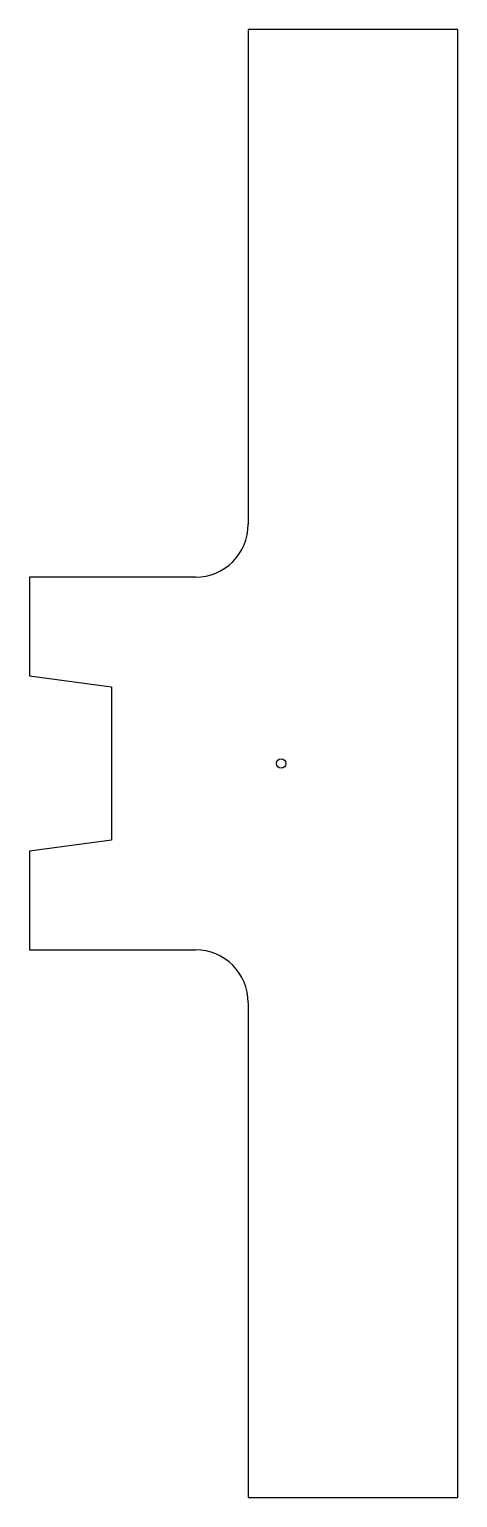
# Model space of a CAD drawing. Header units: inches. Extents: x 0 to 9.8, y 0 to 33.5.
import ezdxf

# ---------------------------------------------------------------- set-up
doc = ezdxf.new("R2010")
doc.units = ezdxf.units.IN
doc.header["$MEASUREMENT"] = 0
doc.layers.add('CUT', color=7, linetype='Continuous')

msp = doc.modelspace()

# ---------------------------------------------------------------- linework, layer by layer
at = {"layer": 'CUT'}
for p, q in [((9.783, 33.5), (5, 33.5)), ((5, 33.5), (5, 22.207)), ((9.783, 0), (9.783, 33.5)), ((3.793, 21), (0, 21)), ((0, 21), (0, 18.75)), ((0, 18.75), (1.875, 18.5)), ((1.875, 18.5), (1.875, 15)), ((1.875, 15), (0, 14.75)), ((0, 14.75), (0, 12.5)), ((0, 12.5), (3.793, 12.5)), ((5, 11.293), (5, 0)), ((5, 0), (9.783, 0))]:
    msp.add_line(p, q, dxfattribs=at)
msp.add_circle((5.75, 16.75), 0.108, dxfattribs=at)
for centre, start, end in [((3.793, 22.207), 270, 360), ((3.793, 11.293), 0, 90)]:
    msp.add_arc(centre, 1.207, start, end, dxfattribs=at)

doc.saveas('drawing.dxf')
